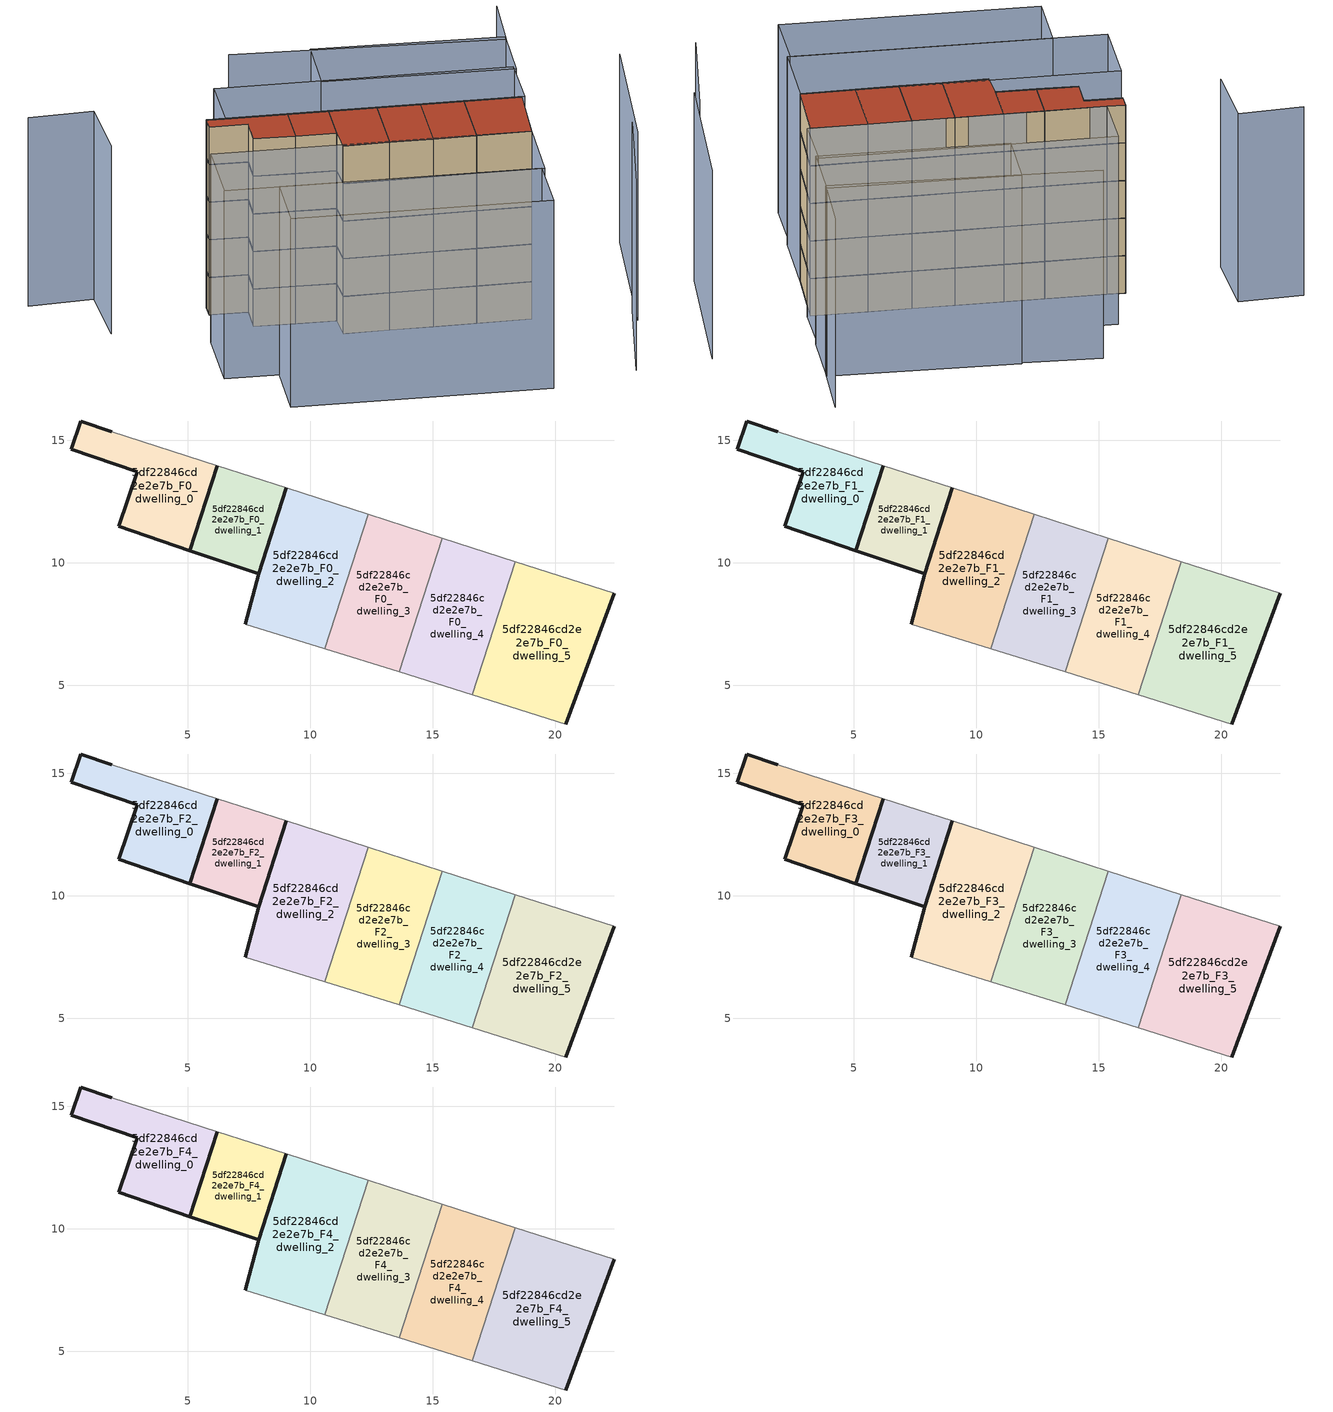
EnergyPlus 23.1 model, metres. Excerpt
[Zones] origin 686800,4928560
5df22846cd2e2e7b_F0_dwelling_0
 floor ground (EU_floor_Construction): 5.08,10.51 6.2,13.97 1.9,15.35 0.63,15.79 0.24,14.63 2.94,13.72 2.18,11.49 z0
 wall outside (EU_wall_Construction): 6.2,13.97 5.08,10.51 2.18,11.49 2.94,13.72 0.24,14.63 0.63,15.79 1.9,15.35 z0:3
 wall adiabatic (EU_wall_Construction): 1.9,15.35 6.2,13.97 z0:3
5df22846cd2e2e7b_F0_dwelling_1
 floor ground (EU_floor_Construction): 7.89,9.55 9.02,13.06 6.2,13.97 5.08,10.51 z0
 wall outside (EU_wall_Construction): 9.02,13.06 7.89,9.55 5.08,10.51 6.2,13.97 z0:3
 wall adiabatic (EU_wall_Construction): 6.2,13.97 9.02,13.06 z0:3
5df22846cd2e2e7b_F0_dwelling_2
 floor ground (EU_floor_Construction): 10.59,6.49 12.37,11.99 9.02,13.06 7.89,9.55 7.35,7.5 z0
 wall outside (EU_wall_Construction): 7.35,7.5 7.89,9.55 9.02,13.06 z0:3
 wall adiabatic (EU_wall_Construction): 9.02,13.06 12.37,11.99 / 10.59,6.49 7.35,7.5 z0:3
 wall to 5df22846cd2e2e7b_F0_dwelling_3 (EU_wall_Construction): 12.37,11.99 10.59,6.49 z0:3
5df22846cd2e2e7b_F0_dwelling_3
 floor ground (EU_floor_Construction): 13.62,5.55 15.38,11.01 12.37,11.99 10.59,6.49 z0
 wall adiabatic (EU_wall_Construction): 13.62,5.55 10.59,6.49 / 12.37,11.99 15.38,11.01 z0:3
 wall to 5df22846cd2e2e7b_F0_dwelling_4 (EU_wall_Construction): 15.38,11.01 13.62,5.55 z0:3
5df22846cd2e2e7b_F0_dwelling_4
 floor ground (EU_floor_Construction): 16.61,4.61 18.37,10.05 15.38,11.01 13.62,5.55 z0
 wall adiabatic (EU_wall_Construction): 16.61,4.61 13.62,5.55 / 15.38,11.01 18.37,10.05 z0:3
 wall to 5df22846cd2e2e7b_F0_dwelling_5 (EU_wall_Construction): 18.37,10.05 16.61,4.61 z0:3
5df22846cd2e2e7b_F0_dwelling_5
 floor ground (EU_floor_Construction): 20.43,3.42 22.4,8.76 18.37,10.05 16.61,4.61 z0
 wall outside (EU_wall_Construction): 22.4,8.76 20.43,3.42 z0:3
 wall adiabatic (EU_wall_Construction): 20.43,3.42 16.61,4.61 / 18.37,10.05 22.4,8.76 z0:3
5df22846cd2e2e7b_F1_dwelling_0
 floor to 5df22846cd2e2e7b_F0_dwelling_0 (EU_floor_Construction): 5.08,10.51 6.2,13.97 1.9,15.35 0.63,15.79 0.24,14.63 2.94,13.72 2.18,11.49 z3
 wall outside (EU_wall_Construction): 6.2,13.97 5.08,10.51 2.18,11.49 2.94,13.72 0.24,14.63 0.63,15.79 1.9,15.35 z3:6
 wall adiabatic (EU_wall_Construction): 1.9,15.35 6.2,13.97 z3:6
5df22846cd2e2e7b_F1_dwelling_1
 floor to 5df22846cd2e2e7b_F0_dwelling_1 (EU_floor_Construction): 7.89,9.55 9.02,13.06 6.2,13.97 5.08,10.51 z3
 wall outside (EU_wall_Construction): 9.02,13.06 7.89,9.55 5.08,10.51 6.2,13.97 z3:6
 wall adiabatic (EU_wall_Construction): 6.2,13.97 9.02,13.06 z3:6
5df22846cd2e2e7b_F1_dwelling_2
 floor to 5df22846cd2e2e7b_F0_dwelling_2 (EU_floor_Construction): 10.59,6.49 12.37,11.99 9.02,13.06 7.89,9.55 7.35,7.5 z3
 wall outside (EU_wall_Construction): 7.35,7.5 7.89,9.55 9.02,13.06 z3:6
 wall adiabatic (EU_wall_Construction): 9.02,13.06 12.37,11.99 / 10.59,6.49 7.35,7.5 z3:6
 wall to 5df22846cd2e2e7b_F1_dwelling_3 (EU_wall_Construction): 12.37,11.99 10.59,6.49 z3:6
5df22846cd2e2e7b_F1_dwelling_3
 floor to 5df22846cd2e2e7b_F0_dwelling_3 (EU_floor_Construction): 13.62,5.55 15.38,11.01 12.37,11.99 10.59,6.49 z3
 wall adiabatic (EU_wall_Construction): 13.62,5.55 10.59,6.49 / 12.37,11.99 15.38,11.01 z3:6
 wall to 5df22846cd2e2e7b_F1_dwelling_4 (EU_wall_Construction): 15.38,11.01 13.62,5.55 z3:6
5df22846cd2e2e7b_F1_dwelling_4
 floor to 5df22846cd2e2e7b_F0_dwelling_4 (EU_floor_Construction): 16.61,4.61 18.37,10.05 15.38,11.01 13.62,5.55 z3
 wall adiabatic (EU_wall_Construction): 16.61,4.61 13.62,5.55 / 15.38,11.01 18.37,10.05 z3:6
 wall to 5df22846cd2e2e7b_F1_dwelling_5 (EU_wall_Construction): 18.37,10.05 16.61,4.61 z3:6
5df22846cd2e2e7b_F1_dwelling_5
 floor to 5df22846cd2e2e7b_F0_dwelling_5 (EU_floor_Construction): 20.43,3.42 22.4,8.76 18.37,10.05 16.61,4.61 z3
 wall outside (EU_wall_Construction): 22.4,8.76 20.43,3.42 z3:6
 wall adiabatic (EU_wall_Construction): 20.43,3.42 16.61,4.61 / 18.37,10.05 22.4,8.76 z3:6
5df22846cd2e2e7b_F2_dwelling_0
 floor to 5df22846cd2e2e7b_F1_dwelling_0 (EU_floor_Construction): 5.08,10.51 6.2,13.97 1.9,15.35 0.63,15.79 0.24,14.63 2.94,13.72 2.18,11.49 z6
 wall outside (EU_wall_Construction): 6.2,13.97 5.08,10.51 2.18,11.49 2.94,13.72 0.24,14.63 0.63,15.79 1.9,15.35 z6:9
 wall adiabatic (EU_wall_Construction): 1.9,15.35 6.2,13.97 z6:9
5df22846cd2e2e7b_F2_dwelling_1
 floor to 5df22846cd2e2e7b_F1_dwelling_1 (EU_floor_Construction): 7.89,9.55 9.02,13.06 6.2,13.97 5.08,10.51 z6
 wall outside (EU_wall_Construction): 9.02,13.06 7.89,9.55 5.08,10.51 6.2,13.97 z6:9
 wall adiabatic (EU_wall_Construction): 6.2,13.97 9.02,13.06 z6:9
5df22846cd2e2e7b_F2_dwelling_2
 floor to 5df22846cd2e2e7b_F1_dwelling_2 (EU_floor_Construction): 10.59,6.49 12.37,11.99 9.02,13.06 7.89,9.55 7.35,7.5 z6
 wall outside (EU_wall_Construction): 7.35,7.5 7.89,9.55 9.02,13.06 z6:9
 wall adiabatic (EU_wall_Construction): 9.02,13.06 12.37,11.99 / 10.59,6.49 7.35,7.5 z6:9
 wall to 5df22846cd2e2e7b_F2_dwelling_3 (EU_wall_Construction): 12.37,11.99 10.59,6.49 z6:9
5df22846cd2e2e7b_F2_dwelling_3
 floor to 5df22846cd2e2e7b_F1_dwelling_3 (EU_floor_Construction): 13.62,5.55 15.38,11.01 12.37,11.99 10.59,6.49 z6
 wall adiabatic (EU_wall_Construction): 13.62,5.55 10.59,6.49 / 12.37,11.99 15.38,11.01 z6:9
 wall to 5df22846cd2e2e7b_F2_dwelling_4 (EU_wall_Construction): 15.38,11.01 13.62,5.55 z6:9
5df22846cd2e2e7b_F2_dwelling_4
 floor to 5df22846cd2e2e7b_F1_dwelling_4 (EU_floor_Construction): 16.61,4.61 18.37,10.05 15.38,11.01 13.62,5.55 z6
 wall adiabatic (EU_wall_Construction): 16.61,4.61 13.62,5.55 / 15.38,11.01 18.37,10.05 z6:9
 wall to 5df22846cd2e2e7b_F2_dwelling_5 (EU_wall_Construction): 18.37,10.05 16.61,4.61 z6:9
5df22846cd2e2e7b_F2_dwelling_5
 floor to 5df22846cd2e2e7b_F1_dwelling_5 (EU_floor_Construction): 20.43,3.42 22.4,8.76 18.37,10.05 16.61,4.61 z6
 wall outside (EU_wall_Construction): 22.4,8.76 20.43,3.42 z6:9
 wall adiabatic (EU_wall_Construction): 20.43,3.42 16.61,4.61 / 18.37,10.05 22.4,8.76 z6:9
5df22846cd2e2e7b_F3_dwelling_0
 floor to 5df22846cd2e2e7b_F2_dwelling_0 (EU_floor_Construction): 5.08,10.51 6.2,13.97 1.9,15.35 0.63,15.79 0.24,14.63 2.94,13.72 2.18,11.49 z9
 wall outside (EU_wall_Construction): 6.2,13.97 5.08,10.51 2.18,11.49 2.94,13.72 0.24,14.63 0.63,15.79 1.9,15.35 z9:12
 wall adiabatic (EU_wall_Construction): 1.9,15.35 6.2,13.97 z9:12
5df22846cd2e2e7b_F3_dwelling_1
 floor to 5df22846cd2e2e7b_F2_dwelling_1 (EU_floor_Construction): 7.89,9.55 9.02,13.06 6.2,13.97 5.08,10.51 z9
 wall outside (EU_wall_Construction): 9.02,13.06 7.89,9.55 5.08,10.51 6.2,13.97 z9:12
 wall adiabatic (EU_wall_Construction): 6.2,13.97 9.02,13.06 z9:12
5df22846cd2e2e7b_F3_dwelling_2
 floor to 5df22846cd2e2e7b_F2_dwelling_2 (EU_floor_Construction): 10.59,6.49 12.37,11.99 9.02,13.06 7.89,9.55 7.35,7.5 z9
 wall outside (EU_wall_Construction): 7.35,7.5 7.89,9.55 9.02,13.06 z9:12
 wall adiabatic (EU_wall_Construction): 9.02,13.06 12.37,11.99 / 10.59,6.49 7.35,7.5 z9:12
 wall to 5df22846cd2e2e7b_F3_dwelling_3 (EU_wall_Construction): 12.37,11.99 10.59,6.49 z9:12
5df22846cd2e2e7b_F3_dwelling_3
 floor to 5df22846cd2e2e7b_F2_dwelling_3 (EU_floor_Construction): 13.62,5.55 15.38,11.01 12.37,11.99 10.59,6.49 z9
 wall adiabatic (EU_wall_Construction): 13.62,5.55 10.59,6.49 / 12.37,11.99 15.38,11.01 z9:12
 wall to 5df22846cd2e2e7b_F3_dwelling_4 (EU_wall_Construction): 15.38,11.01 13.62,5.55 z9:12
5df22846cd2e2e7b_F3_dwelling_4
 floor to 5df22846cd2e2e7b_F2_dwelling_4 (EU_floor_Construction): 16.61,4.61 18.37,10.05 15.38,11.01 13.62,5.55 z9
 wall adiabatic (EU_wall_Construction): 16.61,4.61 13.62,5.55 / 15.38,11.01 18.37,10.05 z9:12
 wall to 5df22846cd2e2e7b_F3_dwelling_5 (EU_wall_Construction): 18.37,10.05 16.61,4.61 z9:12
5df22846cd2e2e7b_F3_dwelling_5
 floor to 5df22846cd2e2e7b_F2_dwelling_5 (EU_floor_Construction): 20.43,3.42 22.4,8.76 18.37,10.05 16.61,4.61 z9
 wall outside (EU_wall_Construction): 22.4,8.76 20.43,3.42 z9:12
 wall adiabatic (EU_wall_Construction): 20.43,3.42 16.61,4.61 / 18.37,10.05 22.4,8.76 z9:12
5df22846cd2e2e7b_F4_dwelling_0
 floor to 5df22846cd2e2e7b_F3_dwelling_0 (EU_floor_Construction): 5.08,10.51 6.2,13.97 1.9,15.35 0.63,15.79 0.24,14.63 2.94,13.72 2.18,11.49 z12
 wall outside (EU_wall_Construction): 6.2,13.97 5.08,10.51 2.18,11.49 2.94,13.72 0.24,14.63 0.63,15.79 1.9,15.35 z12:15
 wall adiabatic (EU_wall_Construction): 1.9,15.35 6.2,13.97 z12:15
 roof outside (EU_roof_Construction): 6.2,13.97 5.08,10.51 2.18,11.49 2.94,13.72 0.24,14.63 0.63,15.79 1.9,15.35 z15
5df22846cd2e2e7b_F4_dwelling_1
 floor to 5df22846cd2e2e7b_F3_dwelling_1 (EU_floor_Construction): 7.89,9.55 9.02,13.06 6.2,13.97 5.08,10.51 z12
 wall outside (EU_wall_Construction): 9.02,13.06 7.89,9.55 5.08,10.51 6.2,13.97 z12:15
 wall adiabatic (EU_wall_Construction): 6.2,13.97 9.02,13.06 z12:15
 roof outside (EU_roof_Construction): 9.02,13.06 7.89,9.55 5.08,10.51 6.2,13.97 z15
5df22846cd2e2e7b_F4_dwelling_2
 floor to 5df22846cd2e2e7b_F3_dwelling_2 (EU_floor_Construction): 10.59,6.49 12.37,11.99 9.02,13.06 7.89,9.55 7.35,7.5 z12
 wall outside (EU_wall_Construction): 7.35,7.5 7.89,9.55 9.02,13.06 z12:15
 wall adiabatic (EU_wall_Construction): 9.02,13.06 12.37,11.99 / 10.59,6.49 7.35,7.5 z12:15
 wall to 5df22846cd2e2e7b_F4_dwelling_3 (EU_wall_Construction): 12.37,11.99 10.59,6.49 z12:15
 roof outside (EU_roof_Construction): 12.37,11.99 10.59,6.49 7.35,7.5 7.89,9.55 9.02,13.06 z15
5df22846cd2e2e7b_F4_dwelling_3
 floor to 5df22846cd2e2e7b_F3_dwelling_3 (EU_floor_Construction): 13.62,5.55 15.38,11.01 12.37,11.99 10.59,6.49 z12
 wall adiabatic (EU_wall_Construction): 13.62,5.55 10.59,6.49 / 12.37,11.99 15.38,11.01 z12:15
 wall to 5df22846cd2e2e7b_F4_dwelling_4 (EU_wall_Construction): 15.38,11.01 13.62,5.55 z12:15
 roof outside (EU_roof_Construction): 15.38,11.01 13.62,5.55 10.59,6.49 12.37,11.99 z15
5df22846cd2e2e7b_F4_dwelling_4
 floor to 5df22846cd2e2e7b_F3_dwelling_4 (EU_floor_Construction): 16.61,4.61 18.37,10.05 15.38,11.01 13.62,5.55 z12
 wall adiabatic (EU_wall_Construction): 16.61,4.61 13.62,5.55 / 15.38,11.01 18.37,10.05 z12:15
 wall to 5df22846cd2e2e7b_F4_dwelling_5 (EU_wall_Construction): 18.37,10.05 16.61,4.61 z12:15
 roof outside (EU_roof_Construction): 18.37,10.05 16.61,4.61 13.62,5.55 15.38,11.01 z15
5df22846cd2e2e7b_F4_dwelling_5
 floor to 5df22846cd2e2e7b_F3_dwelling_5 (EU_floor_Construction): 20.43,3.42 22.4,8.76 18.37,10.05 16.61,4.61 z12
 wall outside (EU_wall_Construction): 22.4,8.76 20.43,3.42 z12:15
 wall adiabatic (EU_wall_Construction): 20.43,3.42 16.61,4.61 / 18.37,10.05 22.4,8.76 z12:15
 roof outside (EU_roof_Construction): 22.4,8.76 20.43,3.42 16.61,4.61 18.37,10.05 z15
shading: 23.3,-7.29 27.51,1.43 / 27.12,-0.16 31.77,11.65 / -10.57,21.89 -5.93,20.69 / -5.93,20.69 -7.36,15.15 / 27.52,22.61 25.66,17.54 / 25.66,17.54 6.88,24.42 / 10.76,17.49 12.46,22.47 / 12.46,22.47 25.79,17.93 / 25.79,17.93 24.09,12.95 / 24.09,12.95 10.76,17.49 / 0.26,3.73 18.35,-2.2 / 18.35,-2.2 16.71,-7.2 / 16.71,-7.2 -1.38,-1.26 / -1.38,-1.26 0.26,3.73 / 18.55,-2.28 -3.53,4.98 / -3.53,4.98 -1.65,10.69 / -1.65,10.69 20.43,3.42 / 20.43,3.42 18.55,-2.28 / 22.59,8.7 1.9,15.35 / 1.9,15.35 3.39,19.99 / 3.39,19.99 24.08,13.33 / 24.08,13.33 22.59,8.7 z0:15
[Building]
EU S2 Campaign: North Axis=0; Terrain=City; Solar Distribution=FullExterior
[Site:Location]
Bologna: Latitude=44.5; Longitude=11.25; Time Zone=1; Elevation=37
[SizingPeriod:WeatherFileDays]
AnnualSizingPeriod: Begin Month=1; Begin Day of Month=1; End Month=12; End Day of Month=31; Day of Week for Start Day=Monday; Use Weather File Daylight Saving Period=No; Use Weather File Rain and Snow Indicators=No
[MATERIAL]
EU_InternalMass_Material: Roughness=MediumRough; Thickness=0.1; Conductivity=1; Density=1800; Specific Heat=900; Thermal Absorptance=0.9; Solar Absorptance=0.7; Visible Absorptance=0.7
[MATERIAL:NOMASS] Roughness=MediumRough; Thermal Absorptance=0.9; Solar Absorptance=0.7; Visible Absorptance=0.7
Name | Thermal Resistance
EU_wall_NoMass | 0.779417
EU_roof_NoMass | 0.435466
EU_floor_NoMass | 0.588222
[CONSTRUCTION]
EU_wall_Construction: EU_wall_NoMass
EU_roof_Construction: EU_roof_NoMass
EU_floor_Construction: EU_floor_NoMass
EU_InternalMass_Construction: EU_InternalMass_Material
[ZONE] Type=1; Multiplier=1; Ceiling Height=autocalculate; Floor Area=autocalculate; Part of Total Floor Area=Yes
Name | Volume
5df22846cd2e2e7b_F0_dwelling_0; 5df22846cd2e2e7b_F1_dwelling_0; 5df22846cd2e2e7b_F2_dwelling_0; 5df22846cd2e2e7b_F3_dwelling_0; 5df22846cd2e2e7b_F4_dwelling_0 | 43.3865
5df22846cd2e2e7b_F0_dwelling_1 | 32.5532
5df22846cd2e2e7b_F1_dwelling_1; 5df22846cd2e2e7b_F2_dwelling_1; 5df22846cd2e2e7b_F3_dwelling_1; 5df22846cd2e2e7b_F4_dwelling_1 | 32.554
5df22846cd2e2e7b_F0_dwelling_2 | 60.6753
5df22846cd2e2e7b_F1_dwelling_2; 5df22846cd2e2e7b_F2_dwelling_2; 5df22846cd2e2e7b_F3_dwelling_2; 5df22846cd2e2e7b_F4_dwelling_2 | 60.6738
5df22846cd2e2e7b_F0_dwelling_3; 5df22846cd2e2e7b_F1_dwelling_3; 5df22846cd2e2e7b_F2_dwelling_3; 5df22846cd2e2e7b_F3_dwelling_3; 5df22846cd2e2e7b_F4_dwelling_3 | 54.7339
5df22846cd2e2e7b_F0_dwelling_4 | 53.967
5df22846cd2e2e7b_F1_dwelling_4; 5df22846cd2e2e7b_F2_dwelling_4; 5df22846cd2e2e7b_F3_dwelling_4; 5df22846cd2e2e7b_F4_dwelling_4 | 53.9663
5df22846cd2e2e7b_F0_dwelling_5; 5df22846cd2e2e7b_F1_dwelling_5; 5df22846cd2e2e7b_F2_dwelling_5; 5df22846cd2e2e7b_F3_dwelling_5; 5df22846cd2e2e7b_F4_dwelling_5 | 70.322
[INTERNALMASS] Construction=EU_InternalMass_Construction
Name | Zone or ZoneList | Surface Area
5df22846cd2e2e7b_F0_dwelling_0_EU_InternalMass | 5df22846cd2e2e7b_F0_dwelling_0 | 14.4622
5df22846cd2e2e7b_F0_dwelling_1_EU_InternalMass | 5df22846cd2e2e7b_F0_dwelling_1 | 10.8512
5df22846cd2e2e7b_F0_dwelling_2_EU_InternalMass | 5df22846cd2e2e7b_F0_dwelling_2 | 20.225
5df22846cd2e2e7b_F0_dwelling_3_EU_InternalMass | 5df22846cd2e2e7b_F0_dwelling_3 | 18.2444
5df22846cd2e2e7b_F0_dwelling_4_EU_InternalMass | 5df22846cd2e2e7b_F0_dwelling_4 | 17.989
5df22846cd2e2e7b_F0_dwelling_5_EU_InternalMass | 5df22846cd2e2e7b_F0_dwelling_5 | 23.4406
5df22846cd2e2e7b_F1_dwelling_0_EU_InternalMass | 5df22846cd2e2e7b_F1_dwelling_0 | 14.4622
5df22846cd2e2e7b_F1_dwelling_1_EU_InternalMass | 5df22846cd2e2e7b_F1_dwelling_1 | 10.8512
5df22846cd2e2e7b_F1_dwelling_2_EU_InternalMass | 5df22846cd2e2e7b_F1_dwelling_2 | 20.225
5df22846cd2e2e7b_F1_dwelling_3_EU_InternalMass | 5df22846cd2e2e7b_F1_dwelling_3 | 18.2444
5df22846cd2e2e7b_F1_dwelling_4_EU_InternalMass | 5df22846cd2e2e7b_F1_dwelling_4 | 17.989
5df22846cd2e2e7b_F1_dwelling_5_EU_InternalMass | 5df22846cd2e2e7b_F1_dwelling_5 | 23.4406
5df22846cd2e2e7b_F2_dwelling_0_EU_InternalMass | 5df22846cd2e2e7b_F2_dwelling_0 | 14.4622
5df22846cd2e2e7b_F2_dwelling_1_EU_InternalMass | 5df22846cd2e2e7b_F2_dwelling_1 | 10.8512
5df22846cd2e2e7b_F2_dwelling_2_EU_InternalMass | 5df22846cd2e2e7b_F2_dwelling_2 | 20.225
5df22846cd2e2e7b_F2_dwelling_3_EU_InternalMass | 5df22846cd2e2e7b_F2_dwelling_3 | 18.2444
5df22846cd2e2e7b_F2_dwelling_4_EU_InternalMass | 5df22846cd2e2e7b_F2_dwelling_4 | 17.989
5df22846cd2e2e7b_F2_dwelling_5_EU_InternalMass | 5df22846cd2e2e7b_F2_dwelling_5 | 23.4406
5df22846cd2e2e7b_F3_dwelling_0_EU_InternalMass | 5df22846cd2e2e7b_F3_dwelling_0 | 14.4622
5df22846cd2e2e7b_F3_dwelling_1_EU_InternalMass | 5df22846cd2e2e7b_F3_dwelling_1 | 10.8512
5df22846cd2e2e7b_F3_dwelling_2_EU_InternalMass | 5df22846cd2e2e7b_F3_dwelling_2 | 20.225
5df22846cd2e2e7b_F3_dwelling_3_EU_InternalMass | 5df22846cd2e2e7b_F3_dwelling_3 | 18.2444
5df22846cd2e2e7b_F3_dwelling_4_EU_InternalMass | 5df22846cd2e2e7b_F3_dwelling_4 | 17.989
5df22846cd2e2e7b_F3_dwelling_5_EU_InternalMass | 5df22846cd2e2e7b_F3_dwelling_5 | 23.4406
5df22846cd2e2e7b_F4_dwelling_0_EU_InternalMass | 5df22846cd2e2e7b_F4_dwelling_0 | 14.4622
5df22846cd2e2e7b_F4_dwelling_1_EU_InternalMass | 5df22846cd2e2e7b_F4_dwelling_1 | 10.8512
5df22846cd2e2e7b_F4_dwelling_2_EU_InternalMass | 5df22846cd2e2e7b_F4_dwelling_2 | 20.225
5df22846cd2e2e7b_F4_dwelling_3_EU_InternalMass | 5df22846cd2e2e7b_F4_dwelling_3 | 18.2444
5df22846cd2e2e7b_F4_dwelling_4_EU_InternalMass | 5df22846cd2e2e7b_F4_dwelling_4 | 17.989
5df22846cd2e2e7b_F4_dwelling_5_EU_InternalMass | 5df22846cd2e2e7b_F4_dwelling_5 | 23.4406
[OTHEREQUIPMENT] Fuel Type=Electricity; Design Level Calculation Method=Watts/Area; Power per Zone Floor Area=1; Fraction Latent=0; Fraction Radiant=0; Fraction Lost=0; Carbon Dioxide Generation Rate=0; EndUse Subcategory=EU_Step8_InternalGains
Name | Zone or ZoneList or Space or SpaceList | Schedule
EU_Step8_InternalGain_5df22846cd2e2e7b_F0_dwelling_0_f000 | 5df22846cd2e2e7b_F0_dwelling_0 | EU_Step8_GainSchedule_5df22846cd2e2e7b_F0_dwelling_0_f000
EU_Step8_InternalGain_5df22846cd2e2e7b_F0_dwelling_1_f000 | 5df22846cd2e2e7b_F0_dwelling_1 | EU_Step8_GainSchedule_5df22846cd2e2e7b_F0_dwelling_1_f000
EU_Step8_InternalGain_5df22846cd2e2e7b_F0_dwelling_2_f000 | 5df22846cd2e2e7b_F0_dwelling_2 | EU_Step8_GainSchedule_5df22846cd2e2e7b_F0_dwelling_2_f000
EU_Step8_InternalGain_5df22846cd2e2e7b_F0_dwelling_3_f000 | 5df22846cd2e2e7b_F0_dwelling_3 | EU_Step8_GainSchedule_5df22846cd2e2e7b_F0_dwelling_3_f000
EU_Step8_InternalGain_5df22846cd2e2e7b_F0_dwelling_4_f000 | 5df22846cd2e2e7b_F0_dwelling_4 | EU_Step8_GainSchedule_5df22846cd2e2e7b_F0_dwelling_4_f000
EU_Step8_InternalGain_5df22846cd2e2e7b_F0_dwelling_5_f000 | 5df22846cd2e2e7b_F0_dwelling_5 | EU_Step8_GainSchedule_5df22846cd2e2e7b_F0_dwelling_5_f000
EU_Step8_InternalGain_5df22846cd2e2e7b_F1_dwelling_0_f000 | 5df22846cd2e2e7b_F1_dwelling_0 | EU_Step8_GainSchedule_5df22846cd2e2e7b_F1_dwelling_0_f000
EU_Step8_InternalGain_5df22846cd2e2e7b_F1_dwelling_1_f000 | 5df22846cd2e2e7b_F1_dwelling_1 | EU_Step8_GainSchedule_5df22846cd2e2e7b_F1_dwelling_1_f000
EU_Step8_InternalGain_5df22846cd2e2e7b_F1_dwelling_2_f000 | 5df22846cd2e2e7b_F1_dwelling_2 | EU_Step8_GainSchedule_5df22846cd2e2e7b_F1_dwelling_2_f000
EU_Step8_InternalGain_5df22846cd2e2e7b_F1_dwelling_3_f000 | 5df22846cd2e2e7b_F1_dwelling_3 | EU_Step8_GainSchedule_5df22846cd2e2e7b_F1_dwelling_3_f000
EU_Step8_InternalGain_5df22846cd2e2e7b_F1_dwelling_4_f000 | 5df22846cd2e2e7b_F1_dwelling_4 | EU_Step8_GainSchedule_5df22846cd2e2e7b_F1_dwelling_4_f000
EU_Step8_InternalGain_5df22846cd2e2e7b_F1_dwelling_5_f000 | 5df22846cd2e2e7b_F1_dwelling_5 | EU_Step8_GainSchedule_5df22846cd2e2e7b_F1_dwelling_5_f000
EU_Step8_InternalGain_5df22846cd2e2e7b_F2_dwelling_0_f000 | 5df22846cd2e2e7b_F2_dwelling_0 | EU_Step8_GainSchedule_5df22846cd2e2e7b_F2_dwelling_0_f000
EU_Step8_InternalGain_5df22846cd2e2e7b_F2_dwelling_1_f000 | 5df22846cd2e2e7b_F2_dwelling_1 | EU_Step8_GainSchedule_5df22846cd2e2e7b_F2_dwelling_1_f000
EU_Step8_InternalGain_5df22846cd2e2e7b_F2_dwelling_2_f000 | 5df22846cd2e2e7b_F2_dwelling_2 | EU_Step8_GainSchedule_5df22846cd2e2e7b_F2_dwelling_2_f000
EU_Step8_InternalGain_5df22846cd2e2e7b_F2_dwelling_3_f000 | 5df22846cd2e2e7b_F2_dwelling_3 | EU_Step8_GainSchedule_5df22846cd2e2e7b_F2_dwelling_3_f000
EU_Step8_InternalGain_5df22846cd2e2e7b_F2_dwelling_4_f000 | 5df22846cd2e2e7b_F2_dwelling_4 | EU_Step8_GainSchedule_5df22846cd2e2e7b_F2_dwelling_4_f000
EU_Step8_InternalGain_5df22846cd2e2e7b_F2_dwelling_5_f000 | 5df22846cd2e2e7b_F2_dwelling_5 | EU_Step8_GainSchedule_5df22846cd2e2e7b_F2_dwelling_5_f000
EU_Step8_InternalGain_5df22846cd2e2e7b_F3_dwelling_0_f000 | 5df22846cd2e2e7b_F3_dwelling_0 | EU_Step8_GainSchedule_5df22846cd2e2e7b_F3_dwelling_0_f000
EU_Step8_InternalGain_5df22846cd2e2e7b_F3_dwelling_1_f000 | 5df22846cd2e2e7b_F3_dwelling_1 | EU_Step8_GainSchedule_5df22846cd2e2e7b_F3_dwelling_1_f000
EU_Step8_InternalGain_5df22846cd2e2e7b_F3_dwelling_2_f000 | 5df22846cd2e2e7b_F3_dwelling_2 | EU_Step8_GainSchedule_5df22846cd2e2e7b_F3_dwelling_2_f000
EU_Step8_InternalGain_5df22846cd2e2e7b_F3_dwelling_3_f000 | 5df22846cd2e2e7b_F3_dwelling_3 | EU_Step8_GainSchedule_5df22846cd2e2e7b_F3_dwelling_3_f000
EU_Step8_InternalGain_5df22846cd2e2e7b_F3_dwelling_4_f000 | 5df22846cd2e2e7b_F3_dwelling_4 | EU_Step8_GainSchedule_5df22846cd2e2e7b_F3_dwelling_4_f000
EU_Step8_InternalGain_5df22846cd2e2e7b_F3_dwelling_5_f000 | 5df22846cd2e2e7b_F3_dwelling_5 | EU_Step8_GainSchedule_5df22846cd2e2e7b_F3_dwelling_5_f000
EU_Step8_InternalGain_5df22846cd2e2e7b_F4_dwelling_0_f000 | 5df22846cd2e2e7b_F4_dwelling_0 | EU_Step8_GainSchedule_5df22846cd2e2e7b_F4_dwelling_0_f000
EU_Step8_InternalGain_5df22846cd2e2e7b_F4_dwelling_1_f000 | 5df22846cd2e2e7b_F4_dwelling_1 | EU_Step8_GainSchedule_5df22846cd2e2e7b_F4_dwelling_1_f000
EU_Step8_InternalGain_5df22846cd2e2e7b_F4_dwelling_2_f000 | 5df22846cd2e2e7b_F4_dwelling_2 | EU_Step8_GainSchedule_5df22846cd2e2e7b_F4_dwelling_2_f000
EU_Step8_InternalGain_5df22846cd2e2e7b_F4_dwelling_3_f000 | 5df22846cd2e2e7b_F4_dwelling_3 | EU_Step8_GainSchedule_5df22846cd2e2e7b_F4_dwelling_3_f000
EU_Step8_InternalGain_5df22846cd2e2e7b_F4_dwelling_4_f000 | 5df22846cd2e2e7b_F4_dwelling_4 | EU_Step8_GainSchedule_5df22846cd2e2e7b_F4_dwelling_4_f000
EU_Step8_InternalGain_5df22846cd2e2e7b_F4_dwelling_5_f000 | 5df22846cd2e2e7b_F4_dwelling_5 | EU_Step8_GainSchedule_5df22846cd2e2e7b_F4_dwelling_5_f000
[ZONEVENTILATION:DESIGNFLOWRATE] Schedule=EU_AlwaysOn; Design Flow Rate Calculation Method=AirChanges/Hour; Air Changes per Hour=0.712058; Ventilation Type=Natural; Fan Pressure Rise=0; Fan Total Efficiency=1; Constant Term Coefficient=1; Temperature Term Coefficient=0; Velocity Term Coefficient=0; Velocity Squared Term Coefficient=0; Minimum Indoor Temperature=-100; Maximum Indoor Temperature=100; Delta Temperature=-100; Minimum Outdoor Temperature=-100; Maximum Outdoor Temperature=100; Maximum Wind Speed=40
Name | Zone or ZoneList or Space or SpaceList
EU_ConstantAir_5df22846cd2e2e7b_F0_dwelling_0 | 5df22846cd2e2e7b_F0_dwelling_0
EU_ConstantAir_5df22846cd2e2e7b_F0_dwelling_1 | 5df22846cd2e2e7b_F0_dwelling_1
EU_ConstantAir_5df22846cd2e2e7b_F0_dwelling_2 | 5df22846cd2e2e7b_F0_dwelling_2
EU_ConstantAir_5df22846cd2e2e7b_F0_dwelling_3 | 5df22846cd2e2e7b_F0_dwelling_3
EU_ConstantAir_5df22846cd2e2e7b_F0_dwelling_4 | 5df22846cd2e2e7b_F0_dwelling_4
EU_ConstantAir_5df22846cd2e2e7b_F0_dwelling_5 | 5df22846cd2e2e7b_F0_dwelling_5
EU_ConstantAir_5df22846cd2e2e7b_F1_dwelling_0 | 5df22846cd2e2e7b_F1_dwelling_0
EU_ConstantAir_5df22846cd2e2e7b_F1_dwelling_1 | 5df22846cd2e2e7b_F1_dwelling_1
EU_ConstantAir_5df22846cd2e2e7b_F1_dwelling_2 | 5df22846cd2e2e7b_F1_dwelling_2
EU_ConstantAir_5df22846cd2e2e7b_F1_dwelling_3 | 5df22846cd2e2e7b_F1_dwelling_3
EU_ConstantAir_5df22846cd2e2e7b_F1_dwelling_4 | 5df22846cd2e2e7b_F1_dwelling_4
EU_ConstantAir_5df22846cd2e2e7b_F1_dwelling_5 | 5df22846cd2e2e7b_F1_dwelling_5
EU_ConstantAir_5df22846cd2e2e7b_F2_dwelling_0 | 5df22846cd2e2e7b_F2_dwelling_0
EU_ConstantAir_5df22846cd2e2e7b_F2_dwelling_1 | 5df22846cd2e2e7b_F2_dwelling_1
EU_ConstantAir_5df22846cd2e2e7b_F2_dwelling_2 | 5df22846cd2e2e7b_F2_dwelling_2
EU_ConstantAir_5df22846cd2e2e7b_F2_dwelling_3 | 5df22846cd2e2e7b_F2_dwelling_3
EU_ConstantAir_5df22846cd2e2e7b_F2_dwelling_4 | 5df22846cd2e2e7b_F2_dwelling_4
EU_ConstantAir_5df22846cd2e2e7b_F2_dwelling_5 | 5df22846cd2e2e7b_F2_dwelling_5
EU_ConstantAir_5df22846cd2e2e7b_F3_dwelling_0 | 5df22846cd2e2e7b_F3_dwelling_0
EU_ConstantAir_5df22846cd2e2e7b_F3_dwelling_1 | 5df22846cd2e2e7b_F3_dwelling_1
EU_ConstantAir_5df22846cd2e2e7b_F3_dwelling_2 | 5df22846cd2e2e7b_F3_dwelling_2
EU_ConstantAir_5df22846cd2e2e7b_F3_dwelling_3 | 5df22846cd2e2e7b_F3_dwelling_3
EU_ConstantAir_5df22846cd2e2e7b_F3_dwelling_4 | 5df22846cd2e2e7b_F3_dwelling_4
EU_ConstantAir_5df22846cd2e2e7b_F3_dwelling_5 | 5df22846cd2e2e7b_F3_dwelling_5
EU_ConstantAir_5df22846cd2e2e7b_F4_dwelling_0 | 5df22846cd2e2e7b_F4_dwelling_0
EU_ConstantAir_5df22846cd2e2e7b_F4_dwelling_1 | 5df22846cd2e2e7b_F4_dwelling_1
EU_ConstantAir_5df22846cd2e2e7b_F4_dwelling_2 | 5df22846cd2e2e7b_F4_dwelling_2
EU_ConstantAir_5df22846cd2e2e7b_F4_dwelling_3 | 5df22846cd2e2e7b_F4_dwelling_3
EU_ConstantAir_5df22846cd2e2e7b_F4_dwelling_4 | 5df22846cd2e2e7b_F4_dwelling_4
EU_ConstantAir_5df22846cd2e2e7b_F4_dwelling_5 | 5df22846cd2e2e7b_F4_dwelling_5
[HVACTEMPLATE:THERMOSTAT] Constant Heating Setpoint=20; Constant Cooling Setpoint=50
EU_HeatOnly_5df22846cd2e2e7b_F0_dwelling_0; EU_HeatOnly_5df22846cd2e2e7b_F0_dwelling_1; EU_HeatOnly_5df22846cd2e2e7b_F0_dwelling_2; EU_HeatOnly_5df22846cd2e2e7b_F0_dwelling_3; EU_HeatOnly_5df22846cd2e2e7b_F0_dwelling_4; EU_HeatOnly_5df22846cd2e2e7b_F0_dwelling_5; EU_HeatOnly_5df22846cd2e2e7b_F1_dwelling_0; EU_HeatOnly_5df22846cd2e2e7b_F1_dwelling_1; EU_HeatOnly_5df22846cd2e2e7b_F1_dwelling_2; EU_HeatOnly_5df22846cd2e2e7b_F1_dwelling_3; EU_HeatOnly_5df22846cd2e2e7b_F1_dwelling_4; EU_HeatOnly_5df22846cd2e2e7b_F1_dwelling_5; EU_HeatOnly_5df22846cd2e2e7b_F2_dwelling_0; EU_HeatOnly_5df22846cd2e2e7b_F2_dwelling_1; EU_HeatOnly_5df22846cd2e2e7b_F2_dwelling_2; EU_HeatOnly_5df22846cd2e2e7b_F2_dwelling_3; EU_HeatOnly_5df22846cd2e2e7b_F2_dwelling_4; EU_HeatOnly_5df22846cd2e2e7b_F2_dwelling_5; EU_HeatOnly_5df22846cd2e2e7b_F3_dwelling_0; EU_HeatOnly_5df22846cd2e2e7b_F3_dwelling_1; EU_HeatOnly_5df22846cd2e2e7b_F3_dwelling_2; EU_HeatOnly_5df22846cd2e2e7b_F3_dwelling_3; EU_HeatOnly_5df22846cd2e2e7b_F3_dwelling_4; EU_HeatOnly_5df22846cd2e2e7b_F3_dwelling_5; EU_HeatOnly_5df22846cd2e2e7b_F4_dwelling_0; EU_HeatOnly_5df22846cd2e2e7b_F4_dwelling_1; EU_HeatOnly_5df22846cd2e2e7b_F4_dwelling_2; EU_HeatOnly_5df22846cd2e2e7b_F4_dwelling_3; EU_HeatOnly_5df22846cd2e2e7b_F4_dwelling_4; EU_HeatOnly_5df22846cd2e2e7b_F4_dwelling_5
[HVACTEMPLATE:ZONE:IDEALLOADSAIRSYSTEM] System Availability Schedule=EU_AlwaysOn; Maximum Heating Supply Air Temperature=50; Minimum Cooling Supply Air Temperature=13; Maximum Heating Supply Air Humidity Ratio=0.0156; Minimum Cooling Supply Air Humidity Ratio=0.0077; Heating Limit=NoLimit; Cooling Limit=NoLimit; Heating Availability Schedule=EU_AlwaysOn; Cooling Availability Schedule=EU_CoolingOff; Dehumidification Control Type=ConstantSensibleHeatRatio; Cooling Sensible Heat Ratio=0.7; Dehumidification Setpoint=60; Humidification Control Type=None; Humidification Setpoint=30; Outdoor Air Method=None; Outdoor Air Flow Rate per Person=0.00944; Outdoor Air Flow Rate per Zone Floor Area=0; Outdoor Air Flow Rate per Zone=0; Demand Controlled Ventilation Type=None; Outdoor Air Economizer Type=NoEconomizer; Heat Recovery Type=None; Sensible Heat Recovery Effectiveness=0.7; Latent Heat Recovery Effectiveness=0.65
Name | Template Thermostat
5df22846cd2e2e7b_F0_dwelling_0 | EU_HeatOnly_5df22846cd2e2e7b_F0_dwelling_0
5df22846cd2e2e7b_F0_dwelling_1 | EU_HeatOnly_5df22846cd2e2e7b_F0_dwelling_1
5df22846cd2e2e7b_F0_dwelling_2 | EU_HeatOnly_5df22846cd2e2e7b_F0_dwelling_2
5df22846cd2e2e7b_F0_dwelling_3 | EU_HeatOnly_5df22846cd2e2e7b_F0_dwelling_3
5df22846cd2e2e7b_F0_dwelling_4 | EU_HeatOnly_5df22846cd2e2e7b_F0_dwelling_4
5df22846cd2e2e7b_F0_dwelling_5 | EU_HeatOnly_5df22846cd2e2e7b_F0_dwelling_5
5df22846cd2e2e7b_F1_dwelling_0 | EU_HeatOnly_5df22846cd2e2e7b_F1_dwelling_0
5df22846cd2e2e7b_F1_dwelling_1 | EU_HeatOnly_5df22846cd2e2e7b_F1_dwelling_1
5df22846cd2e2e7b_F1_dwelling_2 | EU_HeatOnly_5df22846cd2e2e7b_F1_dwelling_2
5df22846cd2e2e7b_F1_dwelling_3 | EU_HeatOnly_5df22846cd2e2e7b_F1_dwelling_3
5df22846cd2e2e7b_F1_dwelling_4 | EU_HeatOnly_5df22846cd2e2e7b_F1_dwelling_4
5df22846cd2e2e7b_F1_dwelling_5 | EU_HeatOnly_5df22846cd2e2e7b_F1_dwelling_5
5df22846cd2e2e7b_F2_dwelling_0 | EU_HeatOnly_5df22846cd2e2e7b_F2_dwelling_0
5df22846cd2e2e7b_F2_dwelling_1 | EU_HeatOnly_5df22846cd2e2e7b_F2_dwelling_1
5df22846cd2e2e7b_F2_dwelling_2 | EU_HeatOnly_5df22846cd2e2e7b_F2_dwelling_2
5df22846cd2e2e7b_F2_dwelling_3 | EU_HeatOnly_5df22846cd2e2e7b_F2_dwelling_3
5df22846cd2e2e7b_F2_dwelling_4 | EU_HeatOnly_5df22846cd2e2e7b_F2_dwelling_4
5df22846cd2e2e7b_F2_dwelling_5 | EU_HeatOnly_5df22846cd2e2e7b_F2_dwelling_5
5df22846cd2e2e7b_F3_dwelling_0 | EU_HeatOnly_5df22846cd2e2e7b_F3_dwelling_0
5df22846cd2e2e7b_F3_dwelling_1 | EU_HeatOnly_5df22846cd2e2e7b_F3_dwelling_1
5df22846cd2e2e7b_F3_dwelling_2 | EU_HeatOnly_5df22846cd2e2e7b_F3_dwelling_2
5df22846cd2e2e7b_F3_dwelling_3 | EU_HeatOnly_5df22846cd2e2e7b_F3_dwelling_3
5df22846cd2e2e7b_F3_dwelling_4 | EU_HeatOnly_5df22846cd2e2e7b_F3_dwelling_4
5df22846cd2e2e7b_F3_dwelling_5 | EU_HeatOnly_5df22846cd2e2e7b_F3_dwelling_5
5df22846cd2e2e7b_F4_dwelling_0 | EU_HeatOnly_5df22846cd2e2e7b_F4_dwelling_0
5df22846cd2e2e7b_F4_dwelling_1 | EU_HeatOnly_5df22846cd2e2e7b_F4_dwelling_1
5df22846cd2e2e7b_F4_dwelling_2 | EU_HeatOnly_5df22846cd2e2e7b_F4_dwelling_2
5df22846cd2e2e7b_F4_dwelling_3 | EU_HeatOnly_5df22846cd2e2e7b_F4_dwelling_3
5df22846cd2e2e7b_F4_dwelling_4 | EU_HeatOnly_5df22846cd2e2e7b_F4_dwelling_4
5df22846cd2e2e7b_F4_dwelling_5 | EU_HeatOnly_5df22846cd2e2e7b_F4_dwelling_5
[SIZING:ZONE] Zone Cooling Design Supply Air Temperature Input Method=SupplyAirTemperature; Zone Cooling Design Supply Air Temperature=13; Zone Heating Design Supply Air Temperature Input Method=SupplyAirTemperature; Zone Heating Design Supply Air Temperature=50; Zone Cooling Design Supply Air Humidity Ratio=0.008; Zone Heating Design Supply Air Humidity Ratio=0.008; Cooling Design Air Flow Method=DesignDay; Cooling Design Air Flow Rate=0; Cooling Minimum Air Flow per Zone Floor Area=0.000762; Cooling Minimum Air Flow=0; Cooling Minimum Air Flow Fraction=0.2; Heating Design Air Flow Method=DesignDay; Heating Design Air Flow Rate=0; Heating Maximum Air Flow per Zone Floor Area=0.002032; Heating Maximum Air Flow=0.141576; Heating Maximum Air Flow Fraction=0.3; Account for Dedicated Outdoor Air System=No; Dedicated Outdoor Air System Control Strategy=NeutralSupplyAir; Dedicated Outdoor Air Low Setpoint Temperature for Design=autosize; Dedicated Outdoor Air High Setpoint Temperature for Design=autosize; Zone Load Sizing Method=Sensible Load Only No Latent Load; Zone Latent Cooling Design Supply Air Humidity Ratio Input Method=HumidityRatioDifference; Zone Cooling Design Supply Air Humidity Ratio Difference=0.005; Zone Latent Heating Design Supply Air Humidity Ratio Input Method=HumidityRatioDifference; Zone Humidification Design Supply Air Humidity Ratio Difference=0.005
5df22846cd2e2e7b_F0_dwelling_0; 5df22846cd2e2e7b_F0_dwelling_1; 5df22846cd2e2e7b_F0_dwelling_2; 5df22846cd2e2e7b_F0_dwelling_3; 5df22846cd2e2e7b_F0_dwelling_4; 5df22846cd2e2e7b_F0_dwelling_5; 5df22846cd2e2e7b_F1_dwelling_0; 5df22846cd2e2e7b_F1_dwelling_1; 5df22846cd2e2e7b_F1_dwelling_2; 5df22846cd2e2e7b_F1_dwelling_3; 5df22846cd2e2e7b_F1_dwelling_4; 5df22846cd2e2e7b_F1_dwelling_5; 5df22846cd2e2e7b_F2_dwelling_0; 5df22846cd2e2e7b_F2_dwelling_1; 5df22846cd2e2e7b_F2_dwelling_2; 5df22846cd2e2e7b_F2_dwelling_3; 5df22846cd2e2e7b_F2_dwelling_4; 5df22846cd2e2e7b_F2_dwelling_5; 5df22846cd2e2e7b_F3_dwelling_0; 5df22846cd2e2e7b_F3_dwelling_1; 5df22846cd2e2e7b_F3_dwelling_2; 5df22846cd2e2e7b_F3_dwelling_3; 5df22846cd2e2e7b_F3_dwelling_4; 5df22846cd2e2e7b_F3_dwelling_5; 5df22846cd2e2e7b_F4_dwelling_0; 5df22846cd2e2e7b_F4_dwelling_1; 5df22846cd2e2e7b_F4_dwelling_2; 5df22846cd2e2e7b_F4_dwelling_3; 5df22846cd2e2e7b_F4_dwelling_4; 5df22846cd2e2e7b_F4_dwelling_5
[SCHEDULE:CONSTANT]
Name | Hourly Value
EU_AlwaysOn | 1
EU_CoolingOff | 0
[SCHEDULE:FILE] Column Number=1; Rows to Skip at Top=0; Number of Hours of Data=8760; Column Separator=Comma; Interpolate to Timestep=No; Minutes per Item=60; Adjust Schedule for Daylight Savings=Yes
Name | File
EU_Step8_GainSchedule_5df22846cd2e2e7b_F0_dwelling_0_f000 | ../../schedules/5df22846cd2e2e7b/5df22846cd2e2e7b_F0_dwelling_0_f000_gain.csv
EU_Step8_GainSchedule_5df22846cd2e2e7b_F0_dwelling_1_f000 | ../../schedules/5df22846cd2e2e7b/5df22846cd2e2e7b_F0_dwelling_1_f000_gain.csv
EU_Step8_GainSchedule_5df22846cd2e2e7b_F0_dwelling_2_f000 | ../../schedules/5df22846cd2e2e7b/5df22846cd2e2e7b_F0_dwelling_2_f000_gain.csv
EU_Step8_GainSchedule_5df22846cd2e2e7b_F0_dwelling_3_f000 | ../../schedules/5df22846cd2e2e7b/5df22846cd2e2e7b_F0_dwelling_3_f000_gain.csv
EU_Step8_GainSchedule_5df22846cd2e2e7b_F0_dwelling_4_f000 | ../../schedules/5df22846cd2e2e7b/5df22846cd2e2e7b_F0_dwelling_4_f000_gain.csv
EU_Step8_GainSchedule_5df22846cd2e2e7b_F0_dwelling_5_f000 | ../../schedules/5df22846cd2e2e7b/5df22846cd2e2e7b_F0_dwelling_5_f000_gain.csv
EU_Step8_GainSchedule_5df22846cd2e2e7b_F1_dwelling_0_f000 | ../../schedules/5df22846cd2e2e7b/5df22846cd2e2e7b_F1_dwelling_0_f000_gain.csv
EU_Step8_GainSchedule_5df22846cd2e2e7b_F1_dwelling_1_f000 | ../../schedules/5df22846cd2e2e7b/5df22846cd2e2e7b_F1_dwelling_1_f000_gain.csv
EU_Step8_GainSchedule_5df22846cd2e2e7b_F1_dwelling_2_f000 | ../../schedules/5df22846cd2e2e7b/5df22846cd2e2e7b_F1_dwelling_2_f000_gain.csv
EU_Step8_GainSchedule_5df22846cd2e2e7b_F1_dwelling_3_f000 | ../../schedules/5df22846cd2e2e7b/5df22846cd2e2e7b_F1_dwelling_3_f000_gain.csv
EU_Step8_GainSchedule_5df22846cd2e2e7b_F1_dwelling_4_f000 | ../../schedules/5df22846cd2e2e7b/5df22846cd2e2e7b_F1_dwelling_4_f000_gain.csv
EU_Step8_GainSchedule_5df22846cd2e2e7b_F1_dwelling_5_f000 | ../../schedules/5df22846cd2e2e7b/5df22846cd2e2e7b_F1_dwelling_5_f000_gain.csv
EU_Step8_GainSchedule_5df22846cd2e2e7b_F2_dwelling_0_f000 | ../../schedules/5df22846cd2e2e7b/5df22846cd2e2e7b_F2_dwelling_0_f000_gain.csv
EU_Step8_GainSchedule_5df22846cd2e2e7b_F2_dwelling_1_f000 | ../../schedules/5df22846cd2e2e7b/5df22846cd2e2e7b_F2_dwelling_1_f000_gain.csv
EU_Step8_GainSchedule_5df22846cd2e2e7b_F2_dwelling_2_f000 | ../../schedules/5df22846cd2e2e7b/5df22846cd2e2e7b_F2_dwelling_2_f000_gain.csv
EU_Step8_GainSchedule_5df22846cd2e2e7b_F2_dwelling_3_f000 | ../../schedules/5df22846cd2e2e7b/5df22846cd2e2e7b_F2_dwelling_3_f000_gain.csv
EU_Step8_GainSchedule_5df22846cd2e2e7b_F2_dwelling_4_f000 | ../../schedules/5df22846cd2e2e7b/5df22846cd2e2e7b_F2_dwelling_4_f000_gain.csv
EU_Step8_GainSchedule_5df22846cd2e2e7b_F2_dwelling_5_f000 | ../../schedules/5df22846cd2e2e7b/5df22846cd2e2e7b_F2_dwelling_5_f000_gain.csv
EU_Step8_GainSchedule_5df22846cd2e2e7b_F3_dwelling_0_f000 | ../../schedules/5df22846cd2e2e7b/5df22846cd2e2e7b_F3_dwelling_0_f000_gain.csv
EU_Step8_GainSchedule_5df22846cd2e2e7b_F3_dwelling_1_f000 | ../../schedules/5df22846cd2e2e7b/5df22846cd2e2e7b_F3_dwelling_1_f000_gain.csv
EU_Step8_GainSchedule_5df22846cd2e2e7b_F3_dwelling_2_f000 | ../../schedules/5df22846cd2e2e7b/5df22846cd2e2e7b_F3_dwelling_2_f000_gain.csv
EU_Step8_GainSchedule_5df22846cd2e2e7b_F3_dwelling_3_f000 | ../../schedules/5df22846cd2e2e7b/5df22846cd2e2e7b_F3_dwelling_3_f000_gain.csv
EU_Step8_GainSchedule_5df22846cd2e2e7b_F3_dwelling_4_f000 | ../../schedules/5df22846cd2e2e7b/5df22846cd2e2e7b_F3_dwelling_4_f000_gain.csv
EU_Step8_GainSchedule_5df22846cd2e2e7b_F3_dwelling_5_f000 | ../../schedules/5df22846cd2e2e7b/5df22846cd2e2e7b_F3_dwelling_5_f000_gain.csv
EU_Step8_GainSchedule_5df22846cd2e2e7b_F4_dwelling_0_f000 | ../../schedules/5df22846cd2e2e7b/5df22846cd2e2e7b_F4_dwelling_0_f000_gain.csv
EU_Step8_GainSchedule_5df22846cd2e2e7b_F4_dwelling_1_f000 | ../../schedules/5df22846cd2e2e7b/5df22846cd2e2e7b_F4_dwelling_1_f000_gain.csv
EU_Step8_GainSchedule_5df22846cd2e2e7b_F4_dwelling_2_f000 | ../../schedules/5df22846cd2e2e7b/5df22846cd2e2e7b_F4_dwelling_2_f000_gain.csv
EU_Step8_GainSchedule_5df22846cd2e2e7b_F4_dwelling_3_f000 | ../../schedules/5df22846cd2e2e7b/5df22846cd2e2e7b_F4_dwelling_3_f000_gain.csv
EU_Step8_GainSchedule_5df22846cd2e2e7b_F4_dwelling_4_f000 | ../../schedules/5df22846cd2e2e7b/5df22846cd2e2e7b_F4_dwelling_4_f000_gain.csv
EU_Step8_GainSchedule_5df22846cd2e2e7b_F4_dwelling_5_f000 | ../../schedules/5df22846cd2e2e7b/5df22846cd2e2e7b_F4_dwelling_5_f000_gain.csv
